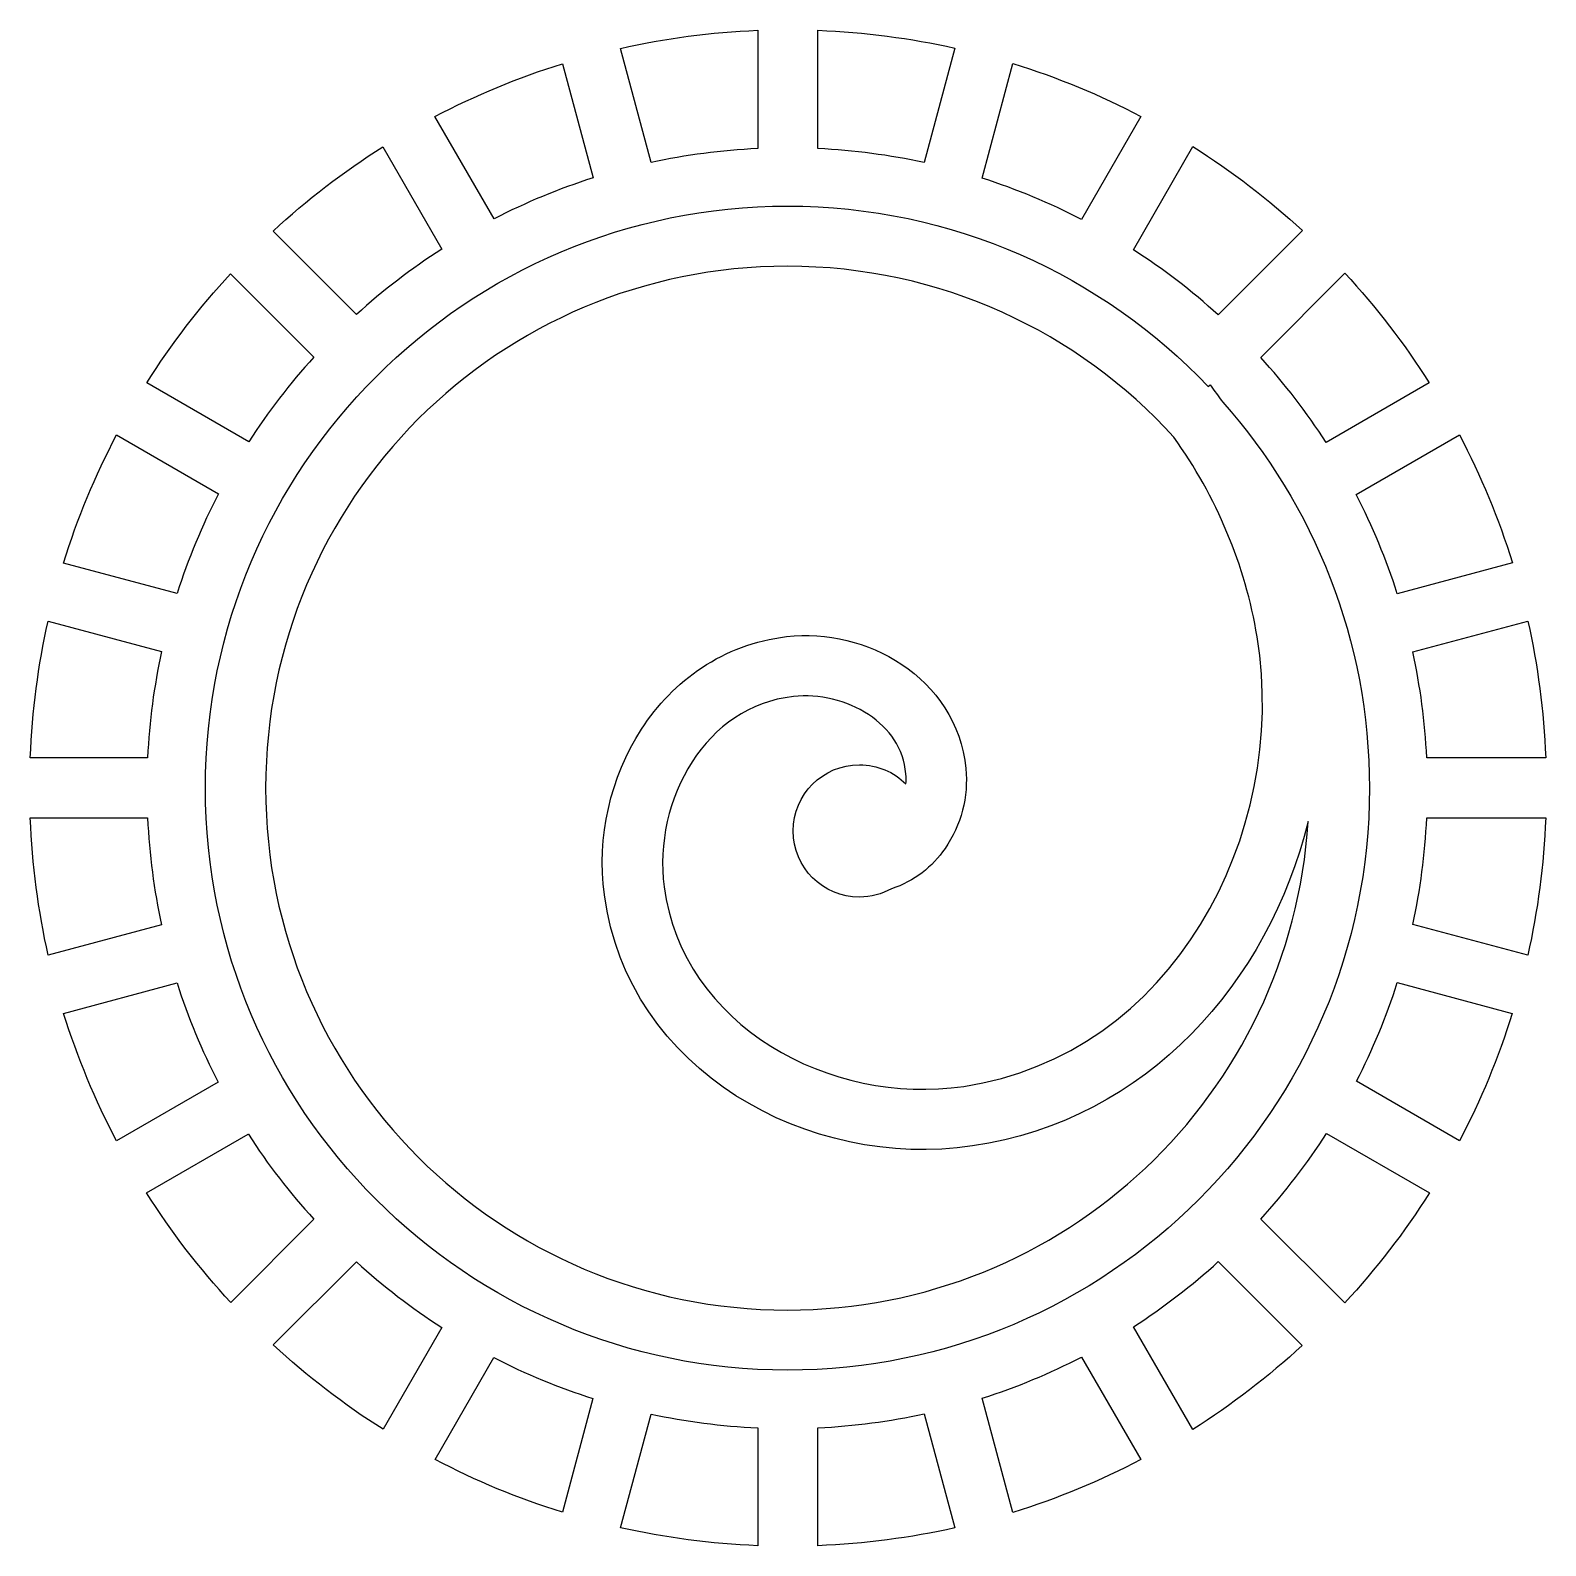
# Model space of a CAD drawing. Header units: centimetres. Extents: x -9.9 to 9.9, y -9.9 to 9.9.
import ezdxf

# ---------------------------------------------------------------- set-up
doc = ezdxf.new("R2010")
doc.units = ezdxf.units.CM
doc.header["$MEASUREMENT"] = 0
doc.layers.add('Layer 1', color=7, linetype='Continuous')

msp = doc.modelspace()

# ---------------------------------------------------------------- linework, layer by layer
at = {"layer": 'Layer 1'}
for points, knots in [([(-0.40456, 9.89235), (-1.01962, 9.86823), (-1.61942, 9.78727), (-2.20066, 9.65646), (-2.20066, 9.65646), (-2.20066, 9.65646), (-1.80006, 8.16211), (-1.80006, 8.16211), (-1.80006, 8.16211), (-1.34709, 8.26028), (-0.88147, 8.32235), (-0.40455, 8.34398), (-0.40455, 8.34398), (-0.40455, 8.34398), (-0.40455, 9.89239), (-0.40455, 9.89239), (-0.40455, 9.89239), (-0.40455, 9.89239), (-0.40456, 9.89235), (-0.40456, 9.89235)], [0, 0, 0, 0, 0.16666667, 0.16666667, 0.16666667, 0.16666667, 0.33333333, 0.33333333, 0.33333333, 0.33333333, 0.5, 0.5, 0.5, 0.5, 0.66666667, 0.66666667, 0.66666667, 0.66666667, 1, 1, 1, 1]), ([(0.38348, 9.89235), (0.38348, 9.89235), (0.38348, 8.34394), (0.38348, 8.34394), (0.38348, 8.34394), (0.85829, 8.32151), (1.32269, 8.25918), (1.77376, 8.1608), (1.77376, 8.1608), (1.77376, 8.1608), (2.17562, 9.65911), (2.17562, 9.65911), (2.17562, 9.65911), (1.59568, 9.78907), (0.99703, 9.86868), (0.38348, 9.89238), (0.38348, 9.89238), (0.38348, 9.89238), (0.38348, 9.89235), (0.38348, 9.89235)], [0, 0, 0, 0, 0.16666667, 0.16666667, 0.16666667, 0.16666667, 0.33333333, 0.33333333, 0.33333333, 0.33333333, 0.5, 0.5, 0.5, 0.5, 0.66666667, 0.66666667, 0.66666667, 0.66666667, 1, 1, 1, 1]), ([(-2.96099, 9.45494), (-3.54177, 9.27446), (-4.09969, 9.04178), (-4.62915, 8.76309), (-4.62915, 8.76309), (-4.62915, 8.76309), (-3.85566, 7.42426), (-3.85566, 7.42426), (-3.85566, 7.42426), (-3.44258, 7.6375), (-3.00977, 7.81756), (-2.56034, 7.96055), (-2.56034, 7.96055), (-2.56034, 7.96055), (-2.96094, 9.45498), (-2.96094, 9.45498), (-2.96094, 9.45498), (-2.96094, 9.45498), (-2.96099, 9.45494), (-2.96099, 9.45494)], [0, 0, 0, 0, 0.16666667, 0.16666667, 0.16666667, 0.16666667, 0.33333333, 0.33333333, 0.33333333, 0.33333333, 0.5, 0.5, 0.5, 0.5, 0.66666667, 0.66666667, 0.66666667, 0.66666667, 1, 1, 1, 1]), ([(2.93725, 9.45747), (2.93725, 9.45747), (2.53539, 7.95659), (2.53539, 7.95659), (2.53539, 7.95659), (2.98549, 7.81254), (3.41978, 7.63084), (3.83332, 7.41633), (3.83332, 7.41633), (3.83332, 7.41633), (4.61216, 8.76444), (4.61216, 8.76444), (4.61216, 8.76444), (4.08067, 9.04401), (3.5203, 9.27695), (2.93725, 9.45751), (2.93725, 9.45751), (2.93725, 9.45751), (2.93725, 9.45747), (2.93725, 9.45747)], [0, 0, 0, 0, 0.16666667, 0.16666667, 0.16666667, 0.16666667, 0.33333333, 0.33333333, 0.33333333, 0.33333333, 0.5, 0.5, 0.5, 0.5, 0.66666667, 0.66666667, 0.66666667, 0.66666667, 1, 1, 1, 1]), ([(-5.3119, 8.36769), (-5.82496, 8.04312), (-6.30593, 7.67382), (-6.74953, 7.26344), (-6.74953, 7.26344), (-6.74953, 7.26344), (-5.65839, 6.17234), (-5.65839, 6.17234), (-5.65839, 6.17234), (-5.31122, 6.48826), (-4.93626, 6.7742), (-4.53967, 7.0289), (-4.53967, 7.0289), (-4.53967, 7.0289), (-5.31185, 8.36773), (-5.31185, 8.36773), (-5.31185, 8.36773), (-5.31185, 8.36773), (-5.3119, 8.36769), (-5.3119, 8.36769)], [0, 0, 0, 0, 0.16666667, 0.16666667, 0.16666667, 0.16666667, 0.33333333, 0.33333333, 0.33333333, 0.33333333, 0.5, 0.5, 0.5, 0.5, 0.66666667, 0.66666667, 0.66666667, 0.66666667, 1, 1, 1, 1]), ([(5.29208, 8.37034), (5.29208, 8.37034), (4.51324, 7.02096), (4.51324, 7.02096), (4.51324, 7.02096), (4.9073, 6.76702), (5.27909, 6.48155), (5.62416, 6.16706), (5.62416, 6.16706), (5.62416, 6.16706), (6.72711, 7.27001), (6.72711, 7.27001), (6.72711, 7.27001), (6.28435, 7.67887), (5.80405, 8.04687), (5.29213, 8.37034), (5.29213, 8.37034), (5.29213, 8.37034), (5.29208, 8.37034), (5.29208, 8.37034)], [0, 0, 0, 0, 0.16666667, 0.16666667, 0.16666667, 0.16666667, 0.33333333, 0.33333333, 0.33333333, 0.33333333, 0.5, 0.5, 0.5, 0.5, 0.66666667, 0.66666667, 0.66666667, 0.66666667, 1, 1, 1, 1]), ([(-0.01577, 7.5915), (-4.21899, 7.5915), (-7.63367, 4.17547), (-7.63367, -0.02766), (-7.63367, -0.02766), (-7.63367, -4.2297), (-4.21903, -7.64556), (-0.01582, -7.64556), (-0.01582, -7.64556), (4.18736, -7.64556), (7.60343, -4.2308), (7.60343, -0.02766), (7.60343, -0.02766), (7.60343, 1.90971), (6.87755, 3.67912), (5.68344, 5.02457), (5.68344, 5.02457), (5.6293, 5.10047), (5.57452, 5.17612), (5.51747, 5.24992), (5.51747, 5.24992), (5.51747, 5.24992), (5.49373, 5.23145), (5.49373, 5.23145), (5.49373, 5.23145), (4.10569, 6.68515), (2.14956, 7.59159), (-0.01573, 7.59159), (-0.01573, 7.59159), (-0.01573, 7.59159), (-0.01577, 7.5915), (-0.01577, 7.5915)], [0, 0, 0, 0, 0.11111111, 0.11111111, 0.11111111, 0.11111111, 0.22222222, 0.22222222, 0.22222222, 0.22222222, 0.33333333, 0.33333333, 0.33333333, 0.33333333, 0.44444444, 0.44444444, 0.44444444, 0.44444444, 0.55555556, 0.55555556, 0.55555556, 0.55555556, 0.66666667, 0.66666667, 0.66666667, 0.66666667, 0.77777778, 0.77777778, 0.77777778, 0.77777778, 1, 1, 1, 1]), ([(-0.01577, 6.80355), (1.991, 6.80355), (3.79411, 5.94164), (5.04312, 4.56738), (5.04312, 4.56738), (5.59822, 3.78951), (5.97959, 2.8915), (6.13282, 1.95297), (6.13282, 1.95297), (6.55922, -0.64896), (5.01044, -3.52667), (2.29292, -3.93085), (2.29292, -3.93085), (0.54367, -4.19153), (-1.38889, -3.13746), (-1.62997, -1.31897), (-1.62997, -1.31897), (-1.7044, -0.7578), (-1.56587, -0.15037), (-1.2637, 0.3163), (-1.2637, 0.3163), (-0.96136, 0.78297), (-0.51585, 1.10568), (0.06206, 1.17147), (0.06206, 1.17147), (0.39843, 1.20976), (0.76934, 1.11994), (1.04634, 0.93562), (1.04634, 0.93562), (1.32338, 0.75135), (1.50403, 0.4953), (1.53524, 0.15817), (1.53524, 0.15817), (1.53524, 0.15817), (1.53524, 0.1569), (1.53524, 0.1569), (1.53524, 0.1569), (1.5392, 0.11494), (1.53882, 0.07164), (1.53524, 0.0277), (1.53524, 0.0277), (1.37871, 0.18288), (1.16425, 0.27809), (0.92646, 0.27809), (0.92646, 0.27809), (0.44811, 0.27809), (0.05932, -0.10943), (0.05932, -0.58762), (0.05932, -0.58762), (0.05932, -1.06597), (0.44811, -1.45345), (0.92642, -1.45345), (0.92642, -1.45345), (1.07924, -1.45345), (1.22202, -1.41356), (1.34671, -1.34402), (1.34671, -1.34402), (1.64281, -1.25125), (1.88612, -1.05357), (2.04775, -0.81819), (2.04775, -0.81819), (2.25859, -0.51142), (2.35532, -0.13996), (2.32058, 0.2307), (2.32058, 0.2307), (2.26576, 0.82173), (1.92281, 1.29894), (1.48245, 1.59188), (1.48245, 1.59188), (1.04213, 1.88482), (0.50175, 2.01567), (-0.02767, 1.95558), (-0.02767, 1.95558), (-0.85585, 1.86121), (-1.51628, 1.37602), (-1.92523, 0.74452), (-1.92523, 0.74452), (-2.33417, 0.11314), (-2.51166, -0.66756), (-2.41143, -1.42312), (-2.41143, -1.42312), (-2.1047, -3.73658), (0.26885, -5.02987), (2.40879, -4.71096), (2.40879, -4.71096), (4.71002, -4.36868), (6.27909, -2.56195), (6.80088, -0.46254), (6.80088, -0.46254), (6.57705, -4.03657), (3.61551, -6.85883), (-0.01578, -6.85883), (-0.01578, -6.85883), (-3.79319, -6.85883), (-6.84573, -3.80397), (-6.84573, -0.02762), (-6.84573, -0.02762), (-6.84573, 3.74991), (-3.79319, 6.80359), (-0.01578, 6.80359), (-0.01578, 6.80359), (-0.01578, 6.80359), (-0.01577, 6.80355), (-0.01577, 6.80355)], [0, 0, 0, 0, 0.03703704, 0.03703704, 0.03703704, 0.03703704, 0.07407407, 0.07407407, 0.07407407, 0.07407407, 0.11111111, 0.11111111, 0.11111111, 0.11111111, 0.14814815, 0.14814815, 0.14814815, 0.14814815, 0.18518519, 0.18518519, 0.18518519, 0.18518519, 0.22222222, 0.22222222, 0.22222222, 0.22222222, 0.25925926, 0.25925926, 0.25925926, 0.25925926, 0.2962963, 0.2962963, 0.2962963, 0.2962963, 0.33333333, 0.33333333, 0.33333333, 0.33333333, 0.37037037, 0.37037037, 0.37037037, 0.37037037, 0.40740741, 0.40740741, 0.40740741, 0.40740741, 0.44444444, 0.44444444, 0.44444444, 0.44444444, 0.48148148, 0.48148148, 0.48148148, 0.48148148, 0.51851852, 0.51851852, 0.51851852, 0.51851852, 0.55555556, 0.55555556, 0.55555556, 0.55555556, 0.59259259, 0.59259259, 0.59259259, 0.59259259, 0.62962963, 0.62962963, 0.62962963, 0.62962963, 0.66666667, 0.66666667, 0.66666667, 0.66666667, 0.7037037, 0.7037037, 0.7037037, 0.7037037, 0.74074074, 0.74074074, 0.74074074, 0.74074074, 0.77777778, 0.77777778, 0.77777778, 0.77777778, 0.81481481, 0.81481481, 0.81481481, 0.81481481, 0.85185185, 0.85185185, 0.85185185, 0.85185185, 0.88888889, 0.88888889, 0.88888889, 0.88888889, 0.92592593, 0.92592593, 0.92592593, 0.92592593, 1, 1, 1, 1]), ([(-7.3056, 6.70601), (-7.71239, 6.26523), (-8.0798, 5.78687), (-8.40197, 5.27761), (-8.40197, 5.27761), (-8.40197, 5.27761), (-7.0671, 4.50678), (-7.0671, 4.50678), (-7.0671, 4.50678), (-6.81346, 4.89987), (-6.5284, 5.27061), (-6.21446, 5.61495), (-6.21446, 5.61495), (-6.21446, 5.61495), (-7.3056, 6.70597), (-7.3056, 6.70597), (-7.3056, 6.70597), (-7.3056, 6.70597), (-7.3056, 6.70601), (-7.3056, 6.70601)], [0, 0, 0, 0, 0.16666667, 0.16666667, 0.16666667, 0.16666667, 0.33333333, 0.33333333, 0.33333333, 0.33333333, 0.5, 0.5, 0.5, 0.5, 0.66666667, 0.66666667, 0.66666667, 0.66666667, 1, 1, 1, 1]), ([(7.28325, 6.71263), (7.28325, 6.71263), (6.18014, 5.6096), (6.18014, 5.6096), (6.18014, 5.6096), (6.49501, 5.26374), (6.78264, 4.89253), (7.0367, 4.49746), (7.0367, 4.49746), (7.0367, 4.49746), (8.38608, 5.2763), (8.38608, 5.2763), (8.38608, 5.2763), (8.06202, 5.78851), (7.69271, 6.26961), (7.28313, 6.71254), (7.28313, 6.71254), (7.28313, 6.71254), (7.28325, 6.71263), (7.28325, 6.71263)], [0, 0, 0, 0, 0.16666667, 0.16666667, 0.16666667, 0.16666667, 0.33333333, 0.33333333, 0.33333333, 0.33333333, 0.5, 0.5, 0.5, 0.5, 0.66666667, 0.66666667, 0.66666667, 0.66666667, 1, 1, 1, 1]), ([(-8.79729, 4.59509), (-9.07729, 4.0631), (-9.31102, 3.50252), (-9.4918, 2.91891), (-9.4918, 2.91891), (-9.4918, 2.91891), (-8.00538, 2.52084), (-8.00538, 2.52084), (-8.00538, 2.52084), (-7.86074, 2.97385), (-7.67837, 3.40957), (-7.46243, 3.82552), (-7.46243, 3.82552), (-7.46243, 3.82552), (-8.79726, 4.59509), (-8.79726, 4.59509), (-8.79726, 4.59509), (-8.79726, 4.59509), (-8.79729, 4.59509), (-8.79729, 4.59509)], [0, 0, 0, 0, 0.16666667, 0.16666667, 0.16666667, 0.16666667, 0.33333333, 0.33333333, 0.33333333, 0.33333333, 0.5, 0.5, 0.5, 0.5, 0.66666667, 0.66666667, 0.66666667, 0.66666667, 1, 1, 1, 1]), ([(8.78148, 4.59509), (8.78148, 4.59509), (7.42945, 3.81498), (7.42945, 3.81498), (7.42945, 3.81498), (7.64366, 3.40097), (7.82482, 2.96753), (7.96844, 2.51697), (7.96844, 2.51697), (7.96844, 2.51697), (9.47594, 2.92018), (9.47594, 2.92018), (9.47594, 2.92018), (9.29525, 3.50319), (9.06109, 4.06365), (8.78143, 4.59509), (8.78143, 4.59509), (8.78143, 4.59509), (8.78148, 4.59509), (8.78148, 4.59509)], [0, 0, 0, 0, 0.16666667, 0.16666667, 0.16666667, 0.16666667, 0.33333333, 0.33333333, 0.33333333, 0.33333333, 0.5, 0.5, 0.5, 0.5, 0.66666667, 0.66666667, 0.66666667, 0.66666667, 1, 1, 1, 1]), ([(-9.69336, 2.15845), (-9.82303, 1.57978), (-9.90268, 0.98239), (-9.92655, 0.37023), (-9.92655, 0.37023), (-9.92655, 0.37023), (-8.39143, 0.37023), (-8.39143, 0.37023), (-8.39143, 0.37023), (-8.36908, 0.84491), (-8.30642, 1.30973), (-8.20825, 1.76051), (-8.20825, 1.76051), (-8.20825, 1.76051), (-9.69341, 2.15849), (-9.69341, 2.15849), (-9.69341, 2.15849), (-9.69341, 2.15849), (-9.69336, 2.15845), (-9.69336, 2.15845)], [0, 0, 0, 0, 0.16666667, 0.16666667, 0.16666667, 0.16666667, 0.33333333, 0.33333333, 0.33333333, 0.33333333, 0.5, 0.5, 0.5, 0.5, 0.66666667, 0.66666667, 0.66666667, 0.66666667, 1, 1, 1, 1]), ([(9.67755, 2.15845), (9.67755, 2.15845), (8.17131, 1.7552), (8.17131, 1.7552), (8.17131, 1.7552), (8.26884, 1.30603), (8.331, 0.84302), (8.35322, 0.37024), (8.35322, 0.37024), (8.35322, 0.37024), (9.91078, 0.37023), (9.91078, 0.37023), (9.91078, 0.37023), (9.88691, 0.98242), (9.80726, 1.57982), (9.67759, 2.15845), (9.67759, 2.15845), (9.67759, 2.15845), (9.67755, 2.15845), (9.67755, 2.15845)], [0, 0, 0, 0, 0.16666667, 0.16666667, 0.16666667, 0.16666667, 0.33333333, 0.33333333, 0.33333333, 0.33333333, 0.5, 0.5, 0.5, 0.5, 0.66666667, 0.66666667, 0.66666667, 0.66666667, 1, 1, 1, 1]), ([(-9.92659, -0.41772), (-9.90272, -1.03274), (-9.8226, -1.63258), (-9.69205, -2.21382), (-9.69205, -2.21382), (-9.69205, -2.21382), (-8.20824, -1.81719), (-8.20824, -1.81719), (-8.20824, -1.81719), (-8.30709, -1.36321), (-8.3695, -0.89582), (-8.39143, -0.41772), (-8.39143, -0.41772), (-8.39143, -0.41772), (-9.92659, -0.41772), (-9.92659, -0.41772)], [0, 0, 0, 0, 0.2, 0.2, 0.2, 0.2, 0.4, 0.4, 0.4, 0.4, 0.6, 0.6, 0.6, 0.6, 1, 1, 1, 1]), ([(8.35322, -0.41772), (8.33142, -0.89397), (8.26947, -1.35958), (8.17135, -1.81192), (8.17135, -1.81192), (8.17135, -1.81192), (9.67632, -2.21505), (9.67632, -2.21505), (9.67632, -2.21505), (9.80704, -1.63355), (9.88695, -1.03308), (9.91077, -0.41768), (9.91077, -0.41768), (9.91077, -0.41768), (8.35326, -0.41767), (8.35326, -0.41767), (8.35326, -0.41767), (8.35326, -0.41767), (8.35322, -0.41772), (8.35322, -0.41772)], [0, 0, 0, 0, 0.16666667, 0.16666667, 0.16666667, 0.16666667, 0.33333333, 0.33333333, 0.33333333, 0.33333333, 0.5, 0.5, 0.5, 0.5, 0.66666667, 0.66666667, 0.66666667, 0.66666667, 1, 1, 1, 1]), ([(-8.00538, -2.57756), (-8.00538, -2.57756), (-9.49054, -2.97554), (-9.49054, -2.97554), (-9.49054, -2.97554), (-9.31019, -3.55636), (-9.07594, -4.1142), (-8.7973, -4.64379), (-8.7973, -4.64379), (-8.7973, -4.64379), (-7.46639, -3.87549), (-7.46639, -3.87549), (-7.46639, -3.87549), (-7.68069, -3.46174), (-7.86163, -3.02791), (-8.00538, -2.57756)], [0, 0, 0, 0, 0.2, 0.2, 0.2, 0.2, 0.4, 0.4, 0.4, 0.4, 0.6, 0.6, 0.6, 0.6, 1, 1, 1, 1]), ([(7.96844, -2.57355), (7.82566, -3.02163), (7.64594, -3.45317), (7.43333, -3.86499), (7.43333, -3.86499), (7.43333, -3.86499), (8.78271, -4.64383), (8.78271, -4.64383), (8.78271, -4.64383), (9.06102, -4.11462), (9.29307, -3.55708), (9.47325, -2.97685), (9.47325, -2.97685), (9.47325, -2.97685), (7.9684, -2.5736), (7.9684, -2.5736), (7.9684, -2.5736), (7.9684, -2.5736), (7.96844, -2.57355), (7.96844, -2.57355)], [0, 0, 0, 0, 0.16666667, 0.16666667, 0.16666667, 0.16666667, 0.33333333, 0.33333333, 0.33333333, 0.33333333, 0.5, 0.5, 0.5, 0.5, 0.66666667, 0.66666667, 0.66666667, 0.66666667, 1, 1, 1, 1]), ([(-7.0725, -4.55819), (-7.0725, -4.55819), (-8.40458, -5.32624), (-8.40458, -5.32624), (-8.40458, -5.32624), (-8.08107, -5.83799), (-7.71176, -6.31731), (-7.3029, -6.75995), (-7.3029, -6.75995), (-7.3029, -6.75995), (-6.21446, -5.67151), (-6.21446, -5.67151), (-6.21446, -5.67151), (-6.53, -5.32531), (-6.81776, -4.95352), (-7.07233, -4.55802), (-7.07233, -4.55802), (-7.07233, -4.55802), (-7.0725, -4.55819), (-7.0725, -4.55819)], [0, 0, 0, 0, 0.16666667, 0.16666667, 0.16666667, 0.16666667, 0.33333333, 0.33333333, 0.33333333, 0.33333333, 0.5, 0.5, 0.5, 0.5, 0.66666667, 0.66666667, 0.66666667, 0.66666667, 1, 1, 1, 1]), ([(7.0407, -4.54765), (6.78558, -4.94513), (6.498, -5.31975), (6.18149, -5.66763), (6.18149, -5.66763), (6.18149, -5.66763), (7.28047, -6.7667), (7.28047, -6.7667), (7.28047, -6.7667), (7.69203, -6.32183), (8.0634, -5.83972), (8.38864, -5.32498), (8.38864, -5.32498), (8.38864, -5.32498), (7.04066, -4.54757), (7.04066, -4.54757), (7.04066, -4.54757), (7.04066, -4.54757), (7.0407, -4.54765), (7.0407, -4.54765)], [0, 0, 0, 0, 0.16666667, 0.16666667, 0.16666667, 0.16666667, 0.33333333, 0.33333333, 0.33333333, 0.33333333, 0.5, 0.5, 0.5, 0.5, 0.66666667, 0.66666667, 0.66666667, 0.66666667, 1, 1, 1, 1]), ([(-5.65852, -6.22905), (-5.65852, -6.22905), (-6.74561, -7.31614), (-6.74561, -7.31614), (-6.74561, -7.31614), (-6.30226, -7.72601), (-5.822, -8.09625), (-5.30928, -8.42043), (-5.30928, -8.42043), (-5.30928, -8.42043), (-4.53971, -7.08687), (-4.53971, -7.08687), (-4.53971, -7.08687), (-4.93659, -6.83201), (-5.31113, -6.54518), (-5.65843, -6.229), (-5.65843, -6.229), (-5.65843, -6.229), (-5.65852, -6.22905), (-5.65852, -6.22905)], [0, 0, 0, 0, 0.16666667, 0.16666667, 0.16666667, 0.16666667, 0.33333333, 0.33333333, 0.33333333, 0.33333333, 0.5, 0.5, 0.5, 0.5, 0.66666667, 0.66666667, 0.66666667, 0.66666667, 1, 1, 1, 1]), ([(5.62538, -6.22509), (5.28057, -6.53941), (4.90823, -6.82379), (4.51451, -7.07773), (4.51451, -7.07773), (4.51451, -7.07773), (5.2907, -8.4231), (5.2907, -8.4231), (5.2907, -8.4231), (5.80194, -8.10009), (6.28064, -7.731), (6.72302, -7.32277), (6.72302, -7.32277), (6.72302, -7.32277), (5.62539, -6.22514), (5.62539, -6.22514), (5.62539, -6.22514), (5.62539, -6.22514), (5.62538, -6.22509), (5.62538, -6.22509)], [0, 0, 0, 0, 0.16666667, 0.16666667, 0.16666667, 0.16666667, 0.33333333, 0.33333333, 0.33333333, 0.33333333, 0.5, 0.5, 0.5, 0.5, 0.66666667, 0.66666667, 0.66666667, 0.66666667, 1, 1, 1, 1]), ([(-3.85715, -7.4822), (-3.85715, -7.4822), (-4.62672, -8.81576), (-4.62672, -8.81576), (-4.62672, -8.81576), (-4.09793, -9.09386), (-3.54089, -9.32612), (-2.96109, -9.50626), (-2.96109, -9.50626), (-2.96109, -9.50626), (-2.56176, -8.01718), (-2.56176, -8.01718), (-2.56176, -8.01718), (-3.01106, -7.87415), (-3.44417, -7.69544), (-3.85716, -7.48215), (-3.85716, -7.48215), (-3.85716, -7.48215), (-3.85715, -7.4822), (-3.85715, -7.4822)], [0, 0, 0, 0, 0.16666667, 0.16666667, 0.16666667, 0.16666667, 0.33333333, 0.33333333, 0.33333333, 0.33333333, 0.5, 0.5, 0.5, 0.5, 0.66666667, 0.66666667, 0.66666667, 0.66666667, 1, 1, 1, 1]), ([(3.83454, -7.47427), (3.42079, -7.68899), (2.9857, -7.86909), (2.53526, -8.01318), (2.53526, -8.01318), (2.53526, -8.01318), (2.93586, -9.50888), (2.93586, -9.50888), (2.93586, -9.50888), (3.51845, -9.32849), (4.07832, -9.095), (4.60942, -8.81572), (4.60942, -8.81572), (4.60942, -8.81572), (3.83458, -7.47427), (3.83458, -7.47427), (3.83458, -7.47427), (3.83458, -7.47427), (3.83454, -7.47427), (3.83454, -7.47427)], [0, 0, 0, 0, 0.16666667, 0.16666667, 0.16666667, 0.16666667, 0.33333333, 0.33333333, 0.33333333, 0.33333333, 0.5, 0.5, 0.5, 0.5, 0.66666667, 0.66666667, 0.66666667, 0.66666667, 1, 1, 1, 1]), ([(-1.80002, -8.22014), (-1.80002, -8.22014), (-2.19935, -9.70783), (-2.19935, -9.70783), (-2.19935, -9.70783), (-1.61857, -9.83855), (-1.01915, -9.91964), (-0.4046, -9.94372), (-0.4046, -9.94372), (-0.4046, -9.94372), (-0.4046, -8.40197), (-0.4046, -8.40197), (-0.4046, -8.40197), (-0.88152, -8.38038), (-1.34718, -8.31827), (-1.80011, -8.2201), (-1.80011, -8.2201), (-1.80011, -8.2201), (-1.80002, -8.22014), (-1.80002, -8.22014)], [0, 0, 0, 0, 0.16666667, 0.16666667, 0.16666667, 0.16666667, 0.33333333, 0.33333333, 0.33333333, 0.33333333, 0.5, 0.5, 0.5, 0.5, 0.66666667, 0.66666667, 0.66666667, 0.66666667, 1, 1, 1, 1]), ([(1.77498, -8.21748), (1.32353, -8.31603), (0.85875, -8.37814), (0.38344, -8.40066), (0.38344, -8.40066), (0.38344, -8.40066), (0.38344, -9.94367), (0.38344, -9.94367), (0.38344, -9.94367), (0.99656, -9.91997), (1.59467, -9.84023), (2.17431, -9.71048), (2.17431, -9.71048), (2.17431, -9.71048), (1.77498, -8.21744), (1.77498, -8.21744), (1.77498, -8.21744), (1.77498, -8.21744), (1.77498, -8.21748), (1.77498, -8.21748)], [0, 0, 0, 0, 0.16666667, 0.16666667, 0.16666667, 0.16666667, 0.33333333, 0.33333333, 0.33333333, 0.33333333, 0.5, 0.5, 0.5, 0.5, 0.66666667, 0.66666667, 0.66666667, 0.66666667, 1, 1, 1, 1])]:
    msp.add_open_spline(points, degree=3, knots=knots, dxfattribs=at)

doc.saveas('drawing.dxf')
